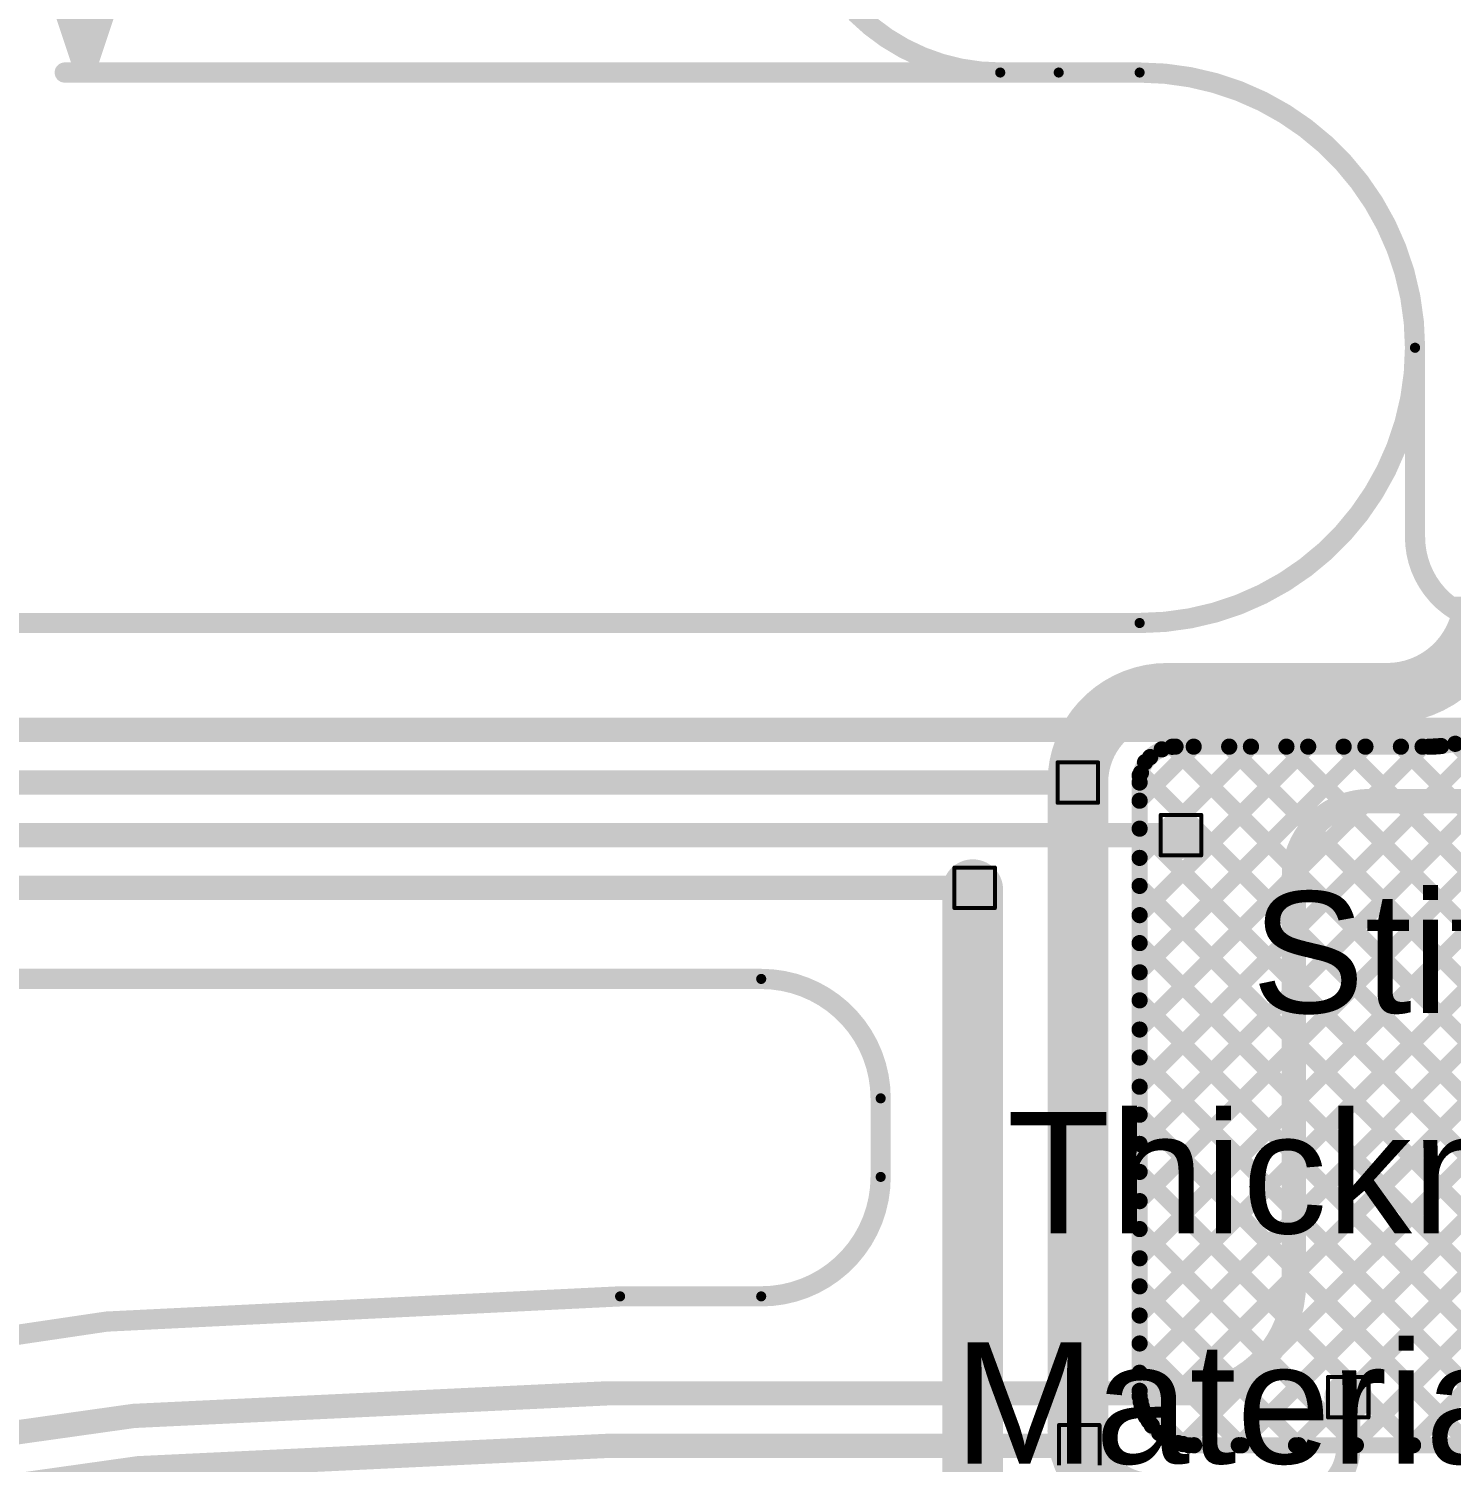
# Model space of a CAD drawing. Header units: inches. Extents: x -17 to 443, y -40 to 218.
# Drawn here: x 75.26 to 93.12, y 119.4 to 137.41 of the extents above; entities that cross this region are included whole.
import ezdxf

# ---------------------------------------------------------------- set-up
doc = ezdxf.new("R2010")
doc.units = ezdxf.units.IN
for name, color, linetype in [('Board Outline', 216, 'Continuous'), ('Bottom Layer', 5, 'Continuous'), ('Dimension', 6, 'Continuous'), ('Drill Drawing', 1, 'Continuous'), ('Fabrication', 76, 'Continuous'), ('Top Layer', 1, 'Continuous'), ('Via Holes', 16, 'Continuous')]:
    doc.layers.add(name, color=color, linetype=linetype)
doc.styles.add('Arial', font='', dxfattribs={"height": 0.2})
doc.styles.get('Arial').set_extended_font_data('Arial')

msp = doc.modelspace()

# ---------------------------------------------------------------- hatches: boundary and pattern name
at = {"layer": 'Bottom Layer'}
h = msp.add_hatch(color=5, dxfattribs=at)
edge = h.paths.add_edge_path()
edge.add_arc((88.436, 127.938), 0.3, 0, 360)
h = msp.add_hatch(color=5, dxfattribs=at)
edge = h.paths.add_edge_path()
edge.add_arc((89.731, 127.278), 0.3, 0, 360)
h = msp.add_hatch(color=5, dxfattribs=at)
edge = h.paths.add_edge_path()
edge.add_arc((87.14, 126.617), 0.3, 0, 360)
h = msp.add_hatch(color=5, dxfattribs=at)
edge = h.paths.add_edge_path()
edge.add_arc((91.831, 120.219), 0.3, 0, 360)
h = msp.add_hatch(color=5, dxfattribs=at)
edge = h.paths.add_edge_path()
edge.add_arc((88.454, 119.615), 0.3, 0, 360)
at = {"layer": 'Top Layer'}
h = msp.add_hatch(color=1, dxfattribs=at)
edge = h.paths.add_edge_path()
edge.add_arc((88.436, 127.938), 0.3, 0, 360)
h = msp.add_hatch(color=1, dxfattribs=at)
edge = h.paths.add_edge_path()
edge.add_arc((89.731, 127.278), 0.3, 0, 360)
h = msp.add_hatch(color=1, dxfattribs=at)
edge = h.paths.add_edge_path()
edge.add_arc((87.14, 126.617), 0.3, 0, 360)
h = msp.add_hatch(color=1, dxfattribs=at)
edge = h.paths.add_edge_path()
edge.add_arc((91.831, 120.219), 0.3, 0, 360)
h = msp.add_hatch(color=1, dxfattribs=at)
edge = h.paths.add_edge_path()
edge.add_arc((88.454, 119.615), 0.3, 0, 360)
at = {"layer": 'Via Holes'}
h = msp.add_hatch(color=7, dxfattribs=at)
edge = h.paths.add_edge_path()
edge.add_arc((88.436, 127.938), 0.15, 0, 360)
h = msp.add_hatch(color=7, dxfattribs=at)
edge = h.paths.add_edge_path()
edge.add_arc((89.731, 127.278), 0.15, 0, 360)
h = msp.add_hatch(color=7, dxfattribs=at)
edge = h.paths.add_edge_path()
edge.add_arc((87.14, 126.617), 0.15, 0, 360)
h = msp.add_hatch(color=7, dxfattribs=at)
edge = h.paths.add_edge_path()
edge.add_arc((91.831, 120.219), 0.15, 0, 360)
h = msp.add_hatch(color=7, dxfattribs=at)
edge = h.paths.add_edge_path()
edge.add_arc((88.454, 119.615), 0.15, 0, 360)

# ---------------------------------------------------------------- linework, layer by layer
at = {"layer": 'Board Outline', "const_width": 0.127}
for points in [[(87.462, 136.856, -0.198912), (85.648, 137.608)], [(89.211, 136.856, -0.414214), (92.669, 133.399)], [(92.669, 133.399, -0.414214), (89.211, 129.942)], [(84.46, 125.472, -0.414214), (85.96, 123.972)], [(85.96, 122.985, -0.414214), (84.46, 121.485)], [(16.922, 55.717, -0.414209), (82.689, 121.485)]]:
    msp.add_lwpolyline(points, format="xyb", dxfattribs=at)
for points in [[(87.462, 136.856), (88.195, 136.856)], [(88.195, 136.856), (89.211, 136.856)], [(71.991, 129.942), (89.211, 129.942)], [(71.991, 125.472), (84.46, 125.472)], [(85.96, 122.985), (85.96, 123.972)], [(82.689, 121.485), (84.46, 121.485)]]:
    msp.add_lwpolyline(points, dxfattribs=at)
at = {"layer": 'Board Outline', "const_width": 0.0635}
for points in [[(87.43, 136.856, 1), (87.493, 136.856, 1)], [(87.43, 136.856, 1), (87.493, 136.856, 1)], [(88.164, 136.856, 1), (88.227, 136.856, 1)], [(88.164, 136.856, 1), (88.227, 136.856, 1)], [(89.18, 136.856, 1), (89.243, 136.856, 1)], [(89.18, 136.856, 1), (89.243, 136.856, 1)], [(92.637, 133.399, 1), (92.701, 133.399, 1)], [(92.637, 133.399, 1), (92.701, 133.399, 1)], [(89.18, 129.942, 1), (89.243, 129.942, 1)], [(89.18, 129.942, 1), (89.243, 129.942, 1)], [(84.429, 125.472, 1), (84.492, 125.472, 1)], [(84.429, 125.472, 1), (84.492, 125.472, 1)], [(85.929, 123.972, 1), (85.992, 123.972, 1)], [(85.929, 123.972, 1), (85.992, 123.972, 1)], [(85.929, 122.985, 1), (85.992, 122.985, 1)], [(85.929, 122.985, 1), (85.992, 122.985, 1)], [(82.658, 121.485, 1), (82.721, 121.485, 1)], [(82.658, 121.485, 1), (82.721, 121.485, 1)], [(84.429, 121.485, 1), (84.492, 121.485, 1)], [(84.429, 121.485, 1), (84.492, 121.485, 1)]]:
    msp.add_lwpolyline(points, format="xyb", close=True, dxfattribs=at)
at = {"layer": 'Bottom Layer', "const_width": 0.305}
for points in [[(71.987, 128.599), (96.143, 128.599)], [(71.987, 127.938), (88.436, 127.938)], [(92.102, 127.706), (97.257, 127.706)], [(71.987, 127.278), (89.731, 127.278)], [(71.987, 126.617), (87.14, 126.617)], [(91.148, 121.641), (91.148, 126.752)], [(82.528, 120.267), (89.775, 120.267)], [(91.831, 119.584), (91.831, 120.219)], [(82.528, 119.607), (88.445, 119.607)], [(88.445, 119.607), (88.454, 119.615)]]:
    msp.add_lwpolyline(points, dxfattribs=at)
at = {"layer": 'Bottom Layer', "const_width": 0.152}
for points in [[(88.359, 127.938, 1), (88.512, 127.938, 1)], [(92.026, 127.706, 1), (92.178, 127.706, 1)], [(92.026, 127.706, 1), (92.178, 127.706, 1)], [(89.654, 127.278, 1), (89.807, 127.278, 1)], [(87.064, 126.617, 1), (87.217, 126.617, 1)], [(91.072, 126.752, 1), (91.224, 126.752, 1)], [(91.072, 126.752, 1), (91.224, 126.752, 1)], [(91.072, 121.641, 1), (91.224, 121.641, 1)], [(91.072, 121.641, 1), (91.224, 121.641, 1)], [(82.452, 120.267, 1), (82.604, 120.267, 1)], [(82.452, 120.267, 1), (82.604, 120.267, 1)], [(89.698, 120.267, 1), (89.851, 120.267, 1)], [(89.698, 120.267, 1), (89.851, 120.267, 1)], [(91.754, 120.219, 1), (91.907, 120.219, 1)], [(82.452, 119.607, 1), (82.604, 119.607, 1)], [(82.452, 119.607, 1), (82.604, 119.607, 1)], [(88.369, 119.607, 1), (88.522, 119.607, 1)], [(88.369, 119.607, 1), (88.522, 119.607, 1)], [(88.377, 119.615, 1), (88.53, 119.615, 1)], [(91.754, 119.584, 1), (91.907, 119.584, 1)], [(91.754, 119.584, 1), (91.907, 119.584, 1)]]:
    msp.add_lwpolyline(points, format="xyb", close=True, dxfattribs=at)
at = {"layer": 'Bottom Layer', "const_width": 0.305}
for points in [[(91.148, 126.752, -0.414214), (92.102, 127.706)], [(91.148, 121.641, -0.414214), (89.775, 120.267)], [(18.179, 55.726, -0.414214), (82.528, 120.267)], [(18.829, 55.726, -0.414214), (82.528, 119.607)], [(91.831, 119.584, -0.414214), (91.193, 118.947)]]:
    msp.add_lwpolyline(points, format="xyb", dxfattribs=at)
at = {"layer": 'Dimension', "const_width": 0.254}
for points in [[(75.971, 136.856), (75.971, 152.871)], [(75.463, 138.38), (75.971, 136.856)], [(75.971, 136.856), (76.479, 138.38)], [(75.717, 136.856), (88.195, 136.856)]]:
    msp.add_lwpolyline(points, dxfattribs=at)
at = {"layer": 'Dimension', "const_width": 0.127}
for points in [[(75.654, 136.856, 1), (75.781, 136.856, 1)], [(75.908, 136.856, 1), (76.035, 136.856, 1)], [(75.908, 136.856, 1), (76.035, 136.856, 1)], [(75.908, 136.856, 1), (76.035, 136.856, 1)], [(88.132, 136.856, 1), (88.259, 136.856, 1)]]:
    msp.add_lwpolyline(points, format="xyb", close=True, dxfattribs=at)
at = {"layer": 'Drill Drawing', "const_width": 0.0508}
for points in [[(88.182, 128.192), (88.69, 128.192)], [(88.182, 127.684), (88.182, 128.192)], [(88.69, 127.684), (88.69, 128.192)], [(88.182, 127.684), (88.69, 127.684)], [(89.477, 127.532), (89.985, 127.532)], [(89.477, 127.024), (89.477, 127.532)], [(89.985, 127.024), (89.985, 127.532)], [(89.477, 127.024), (89.985, 127.024)], [(86.886, 126.871), (87.394, 126.871)], [(86.886, 126.363), (86.886, 126.871)], [(87.394, 126.363), (87.394, 126.871)], [(86.886, 126.363), (87.394, 126.363)], [(91.577, 120.473), (92.085, 120.473)], [(91.577, 119.965), (91.577, 120.473)], [(92.085, 119.965), (92.085, 120.473)], [(91.577, 119.965), (92.085, 119.965)], [(88.2, 119.869), (88.708, 119.869)], [(88.2, 119.361), (88.2, 119.869)], [(88.708, 119.361), (88.708, 119.869)]]:
    msp.add_lwpolyline(points, dxfattribs=at)
at = {"layer": 'Drill Drawing', "const_width": 0.0254}
for points in [[(88.169, 128.192, 1), (88.194, 128.192, 1)], [(88.169, 128.192, 1), (88.194, 128.192, 1)], [(88.677, 128.192, 1), (88.702, 128.192, 1)], [(88.677, 128.192, 1), (88.702, 128.192, 1)], [(88.169, 127.684, 1), (88.194, 127.684, 1)], [(88.169, 127.684, 1), (88.194, 127.684, 1)], [(88.677, 127.684, 1), (88.702, 127.684, 1)], [(88.677, 127.684, 1), (88.702, 127.684, 1)], [(89.464, 127.532, 1), (89.489, 127.532, 1)], [(89.464, 127.532, 1), (89.489, 127.532, 1)], [(89.972, 127.532, 1), (89.997, 127.532, 1)], [(89.972, 127.532, 1), (89.997, 127.532, 1)], [(89.464, 127.024, 1), (89.489, 127.024, 1)], [(89.464, 127.024, 1), (89.489, 127.024, 1)], [(89.972, 127.024, 1), (89.997, 127.024, 1)], [(89.972, 127.024, 1), (89.997, 127.024, 1)], [(86.874, 126.871, 1), (86.899, 126.871, 1)], [(86.874, 126.871, 1), (86.899, 126.871, 1)], [(87.382, 126.871, 1), (87.407, 126.871, 1)], [(87.382, 126.871, 1), (87.407, 126.871, 1)], [(86.874, 126.363, 1), (86.899, 126.363, 1)], [(86.874, 126.363, 1), (86.899, 126.363, 1)], [(87.382, 126.363, 1), (87.407, 126.363, 1)], [(87.382, 126.363, 1), (87.407, 126.363, 1)], [(91.564, 120.473, 1), (91.589, 120.473, 1)], [(91.564, 120.473, 1), (91.589, 120.473, 1)], [(92.072, 120.473, 1), (92.097, 120.473, 1)], [(92.072, 120.473, 1), (92.097, 120.473, 1)], [(91.564, 119.965, 1), (91.589, 119.965, 1)], [(91.564, 119.965, 1), (91.589, 119.965, 1)], [(92.072, 119.965, 1), (92.097, 119.965, 1)], [(92.072, 119.965, 1), (92.097, 119.965, 1)], [(88.187, 119.869, 1), (88.212, 119.869, 1)], [(88.187, 119.869, 1), (88.212, 119.869, 1)], [(88.695, 119.869, 1), (88.72, 119.869, 1)], [(88.695, 119.869, 1), (88.72, 119.869, 1)]]:
    msp.add_lwpolyline(points, format="xyb", close=True, dxfattribs=at)
at = {"layer": 'Fabrication', "const_width": 0.254}
for points in [[(87.462, 136.856, -0.198912), (85.648, 137.608)], [(89.211, 136.856, -0.414214), (92.669, 133.399)], [(92.669, 133.399, -0.414214), (89.211, 129.942)], [(93.75, 129.942, -0.414214), (92.669, 131.023)], [(84.46, 125.472, -0.414214), (85.96, 123.972)], [(85.96, 122.985, -0.414214), (84.46, 121.485)], [(16.922, 55.717, -0.414209), (82.689, 121.485)]]:
    msp.add_lwpolyline(points, format="xyb", dxfattribs=at)
for points in [[(87.462, 136.856), (88.195, 136.856)], [(88.195, 136.856), (89.211, 136.856)], [(92.669, 131.023), (92.669, 133.399)], [(71.991, 129.942), (89.211, 129.942)], [(71.991, 125.472), (84.46, 125.472)], [(85.96, 122.985), (85.96, 123.972)], [(82.689, 121.485), (84.46, 121.485)]]:
    msp.add_lwpolyline(points, dxfattribs=at)
at = {"layer": 'Fabrication', "const_width": 0.127}
for points in [[(87.398, 136.856, 1), (87.525, 136.856, 1)], [(87.398, 136.856, 1), (87.525, 136.856, 1)], [(88.132, 136.856, 1), (88.259, 136.856, 1)], [(88.132, 136.856, 1), (88.259, 136.856, 1)], [(89.148, 136.856, 1), (89.275, 136.856, 1)], [(89.148, 136.856, 1), (89.275, 136.856, 1)], [(92.605, 133.399, 1), (92.732, 133.399, 1)], [(92.605, 133.399, 1), (92.732, 133.399, 1)], [(92.605, 133.399, 1), (92.732, 133.399, 1)], [(92.605, 131.023, 1), (92.732, 131.023, 1)], [(92.605, 131.023, 1), (92.732, 131.023, 1)], [(89.148, 129.942, 1), (89.275, 129.942, 1)], [(89.148, 129.942, 1), (89.275, 129.942, 1)], [(84.397, 125.472, 1), (84.524, 125.472, 1)], [(84.397, 125.472, 1), (84.524, 125.472, 1)], [(85.897, 123.972, 1), (86.024, 123.972, 1)], [(85.897, 123.972, 1), (86.024, 123.972, 1)], [(85.897, 122.985, 1), (86.024, 122.985, 1)], [(85.897, 122.985, 1), (86.024, 122.985, 1)], [(82.626, 121.485, 1), (82.753, 121.485, 1)], [(82.626, 121.485, 1), (82.753, 121.485, 1)], [(84.397, 121.485, 1), (84.524, 121.485, 1)], [(84.397, 121.485, 1), (84.524, 121.485, 1)]]:
    msp.add_lwpolyline(points, format="xyb", close=True, dxfattribs=at)
at = {"layer": 'Top Layer'}
for points, const_width in [([(89.211, 121.244), (100.633, 132.665)], 0.203), ([(89.211, 120.526), (101.351, 132.665)], 0.203), ([(89.211, 123.4), (98.477, 132.665)], 0.203), ([(89.211, 121.963), (99.914, 132.665)], 0.203), ([(89.211, 122.681), (99.196, 132.665)], 0.203), ([(89.325, 119.921), (102.07, 132.665)], 0.203), ([(89.325, 119.921), (102.07, 132.665)], 0.203), ([(89.753, 119.63), (102.788, 132.665)], 0.203), ([(90.456, 119.615), (103.506, 132.665)], 0.203), ([(91.175, 119.615), (104.225, 132.665)], 0.203), ([(91.893, 119.615), (104.943, 132.665)], 0.203), ([(92.611, 119.615), (105.662, 132.665)], 0.203), ([(89.556, 129.059), (92.317, 129.059)], 0.762), ([(89.211, 124.118), (93.873, 128.779)], 0.203), ([(89.211, 124.836), (92.764, 128.389)], 0.203), ([(89.211, 125.555), (92.046, 128.389)], 0.203), ([(89.211, 127.71), (89.891, 128.389)], 0.203), ([(89.211, 126.273), (91.327, 128.389)], 0.203), ([(89.211, 126.992), (90.609, 128.389)], 0.203), ([(89.62, 128.387), (98.392, 119.615)], 0.203), ([(89.662, 128.389), (92.844, 128.389)], 0.203), ([(90.336, 128.389), (99.11, 119.615)], 0.203), ([(91.055, 128.389), (99.828, 119.615)], 0.203), ([(91.773, 128.389), (100.547, 119.615)], 0.203), ([(92.491, 128.389), (101.265, 119.615)], 0.203), ([(93.174, 128.425), (101.984, 119.615)], 0.203), ([(88.436, 119.795), (88.436, 127.938)], 0.762), ([(89.211, 128.028), (89.28, 128.194)], 0.203), ([(89.211, 120.299), (89.211, 127.938)], 0.203), ([(89.228, 128.06), (97.673, 119.615)], 0.203), ([(89.211, 127.359), (96.955, 119.615)], 0.203), ([(87.116, 118.315), (87.116, 126.593)], 0.762), ([(89.211, 126.64), (96.236, 119.615)], 0.203), ([(89.211, 125.922), (95.518, 119.615)], 0.203), ([(89.211, 125.203), (94.799, 119.615)], 0.203), ([(89.211, 124.485), (94.081, 119.615)], 0.203), ([(89.211, 123.766), (93.363, 119.615)], 0.203), ([(89.211, 123.048), (92.644, 119.615)], 0.203), ([(89.211, 122.33), (91.926, 119.615)], 0.203), ([(89.211, 121.611), (91.207, 119.615)], 0.203), ([(89.211, 120.893), (90.489, 119.615)], 0.203), ([(89.211, 120.231), (89.238, 120.099)], 0.203), ([(89.226, 120.16), (89.756, 119.63)], 0.203), ([(89.238, 120.099), (89.289, 119.975)], 0.203), ([(89.289, 119.975), (89.364, 119.863)], 0.203), ([(89.364, 119.863), (89.459, 119.768)], 0.203), ([(89.459, 119.768), (89.571, 119.693)], 0.203), ([(89.571, 119.693), (89.696, 119.642)], 0.203), ([(89.696, 119.642), (89.828, 119.615)], 0.203), ([(89.895, 119.615), (111.069, 119.615)], 0.203)]:
    msp.add_lwpolyline(points, dxfattribs=dict(at, const_width=const_width))
for points, const_width in [([(93.532, 130.274, -0.414214), (92.317, 129.059)], 0.762), ([(88.436, 127.938, -0.414214), (89.556, 129.059)], 0.762), ([(89.344, 128.258, -0.097626), (89.489, 128.355)], 0.203), ([(89.49, 128.355, -0.098126), (89.662, 128.389)], 0.203), ([(92.996, 128.397, -0.024547), (92.844, 128.389)], 0.203), ([(93.294, 128.456, -0.049127), (92.996, 128.397)], 0.203), ([(89.211, 127.938, -0.198406), (89.343, 128.256)], 0.203), ([(89.895, 119.615, -0.414214), (89.211, 120.299)], 0.203), ([(89.341, 118.89, -0.414214), (88.436, 119.795)], 0.762)]:
    msp.add_lwpolyline(points, format="xyb", dxfattribs=dict(at, const_width=const_width))
for points, const_width in [([(89.366, 129.059, 1), (89.747, 129.059, 1)], 0.381), ([(89.366, 129.059, 1), (89.747, 129.059, 1)], 0.381), ([(92.126, 129.059, 1), (92.507, 129.059, 1)], 0.381), ([(92.126, 129.059, 1), (92.507, 129.059, 1)], 0.381), ([(89.438, 128.355, 1), (89.54, 128.355, 1)], 0.102), ([(89.44, 128.355, 1), (89.541, 128.355, 1)], 0.102), ([(89.569, 128.387, 1), (89.671, 128.387, 1)], 0.102), ([(89.612, 128.389, 1), (89.713, 128.389, 1)], 0.102), ([(89.612, 128.389, 1), (89.713, 128.389, 1)], 0.102), ([(89.84, 128.389, 1), (89.941, 128.389, 1)], 0.102), ([(90.285, 128.389, 1), (90.387, 128.389, 1)], 0.102), ([(90.558, 128.389, 1), (90.66, 128.389, 1)], 0.102), ([(91.004, 128.389, 1), (91.105, 128.389, 1)], 0.102), ([(91.277, 128.389, 1), (91.378, 128.389, 1)], 0.102), ([(91.722, 128.389, 1), (91.824, 128.389, 1)], 0.102), ([(91.995, 128.389, 1), (92.097, 128.389, 1)], 0.102), ([(92.441, 128.389, 1), (92.542, 128.389, 1)], 0.102), ([(92.713, 128.389, 1), (92.815, 128.389, 1)], 0.102), ([(92.793, 128.389, 1), (92.894, 128.389, 1)], 0.102), ([(92.793, 128.389, 1), (92.894, 128.389, 1)], 0.102), ([(92.945, 128.397, 1), (93.047, 128.397, 1)], 0.102), ([(92.945, 128.397, 1), (93.047, 128.397, 1)], 0.102), ([(93.123, 128.425, 1), (93.225, 128.425, 1)], 0.102), ([(88.245, 127.938, 1), (88.626, 127.938, 1)], 0.381), ([(88.245, 127.938, 1), (88.626, 127.938, 1)], 0.381), ([(89.229, 128.194, 1), (89.331, 128.194, 1)], 0.102), ([(89.292, 128.256, 1), (89.394, 128.256, 1)], 0.102), ([(89.293, 128.258, 1), (89.395, 128.258, 1)], 0.102), ([(89.161, 128.028, 1), (89.262, 128.028, 1)], 0.102), ([(89.161, 127.938, 1), (89.262, 127.938, 1)], 0.102), ([(89.161, 127.938, 1), (89.262, 127.938, 1)], 0.102), ([(89.177, 128.06, 1), (89.279, 128.06, 1)], 0.102), ([(89.161, 127.71, 1), (89.262, 127.71, 1)], 0.102), ([(89.161, 127.359, 1), (89.262, 127.359, 1)], 0.102), ([(86.926, 126.593, 1), (87.307, 126.593, 1)], 0.381), ([(89.161, 126.992, 1), (89.262, 126.992, 1)], 0.102), ([(89.161, 126.64, 1), (89.262, 126.64, 1)], 0.102), ([(89.161, 126.273, 1), (89.262, 126.273, 1)], 0.102), ([(89.161, 125.922, 1), (89.262, 125.922, 1)], 0.102), ([(89.161, 125.555, 1), (89.262, 125.555, 1)], 0.102), ([(89.161, 125.203, 1), (89.262, 125.203, 1)], 0.102), ([(89.161, 124.836, 1), (89.262, 124.836, 1)], 0.102), ([(89.161, 124.485, 1), (89.262, 124.485, 1)], 0.102), ([(89.161, 124.118, 1), (89.262, 124.118, 1)], 0.102), ([(89.161, 123.766, 1), (89.262, 123.766, 1)], 0.102), ([(89.161, 123.4, 1), (89.262, 123.4, 1)], 0.102), ([(89.161, 123.048, 1), (89.262, 123.048, 1)], 0.102), ([(89.161, 122.681, 1), (89.262, 122.681, 1)], 0.102), ([(89.161, 122.33, 1), (89.262, 122.33, 1)], 0.102), ([(89.161, 121.963, 1), (89.262, 121.963, 1)], 0.102), ([(89.161, 121.611, 1), (89.262, 121.611, 1)], 0.102), ([(89.161, 121.244, 1), (89.262, 121.244, 1)], 0.102), ([(89.161, 120.893, 1), (89.262, 120.893, 1)], 0.102), ([(89.161, 120.526, 1), (89.262, 120.526, 1)], 0.102), ([(89.161, 120.299, 1), (89.262, 120.299, 1)], 0.102), ([(89.161, 120.299, 1), (89.262, 120.299, 1)], 0.102), ([(89.161, 120.231, 1), (89.262, 120.231, 1)], 0.102), ([(88.245, 119.795, 1), (88.626, 119.795, 1)], 0.381), ([(88.245, 119.795, 1), (88.626, 119.795, 1)], 0.381), ([(89.175, 120.16, 1), (89.276, 120.16, 1)], 0.102), ([(89.187, 120.099, 1), (89.289, 120.099, 1)], 0.102), ([(89.187, 120.099, 1), (89.289, 120.099, 1)], 0.102), ([(89.238, 119.975, 1), (89.34, 119.975, 1)], 0.102), ([(89.238, 119.975, 1), (89.34, 119.975, 1)], 0.102), ([(89.274, 119.921, 1), (89.376, 119.921, 1)], 0.102), ([(89.274, 119.921, 1), (89.376, 119.921, 1)], 0.102), ([(89.313, 119.863, 1), (89.415, 119.863, 1)], 0.102), ([(89.313, 119.863, 1), (89.415, 119.863, 1)], 0.102), ([(89.408, 119.768, 1), (89.51, 119.768, 1)], 0.102), ([(89.408, 119.768, 1), (89.51, 119.768, 1)], 0.102), ([(89.52, 119.693, 1), (89.622, 119.693, 1)], 0.102), ([(89.52, 119.693, 1), (89.622, 119.693, 1)], 0.102), ([(89.645, 119.642, 1), (89.746, 119.642, 1)], 0.102), ([(89.645, 119.642, 1), (89.746, 119.642, 1)], 0.102), ([(89.702, 119.63, 1), (89.804, 119.63, 1)], 0.102), ([(89.705, 119.63, 1), (89.807, 119.63, 1)], 0.102), ([(89.777, 119.615, 1), (89.878, 119.615, 1)], 0.102), ([(89.844, 119.615, 1), (89.946, 119.615, 1)], 0.102), ([(89.844, 119.615, 1), (89.946, 119.615, 1)], 0.102), ([(90.405, 119.615, 1), (90.507, 119.615, 1)], 0.102), ([(90.438, 119.615, 1), (90.54, 119.615, 1)], 0.102), ([(91.124, 119.615, 1), (91.225, 119.615, 1)], 0.102), ([(91.156, 119.615, 1), (91.258, 119.615, 1)], 0.102), ([(91.842, 119.615, 1), (91.944, 119.615, 1)], 0.102), ([(91.875, 119.615, 1), (91.977, 119.615, 1)], 0.102), ([(92.561, 119.615, 1), (92.662, 119.615, 1)], 0.102), ([(92.593, 119.615, 1), (92.695, 119.615, 1)], 0.102)]:
    msp.add_lwpolyline(points, format="xyb", close=True, dxfattribs=dict(at, const_width=const_width))

# ---------------------------------------------------------------- texts
at = {"layer": 'Fabrication', "style": 'Arial'}
for s, p in [('Stiffener Area', (90.617, 125.045)), ('Thickness : 0.25mm', (87.543, 122.277)), ('Material : Polyimide', (86.879, 119.385))]:
    msp.add_text(s, height=1.524, dxfattribs=at).set_placement(p)

doc.saveas('drawing.dxf')
